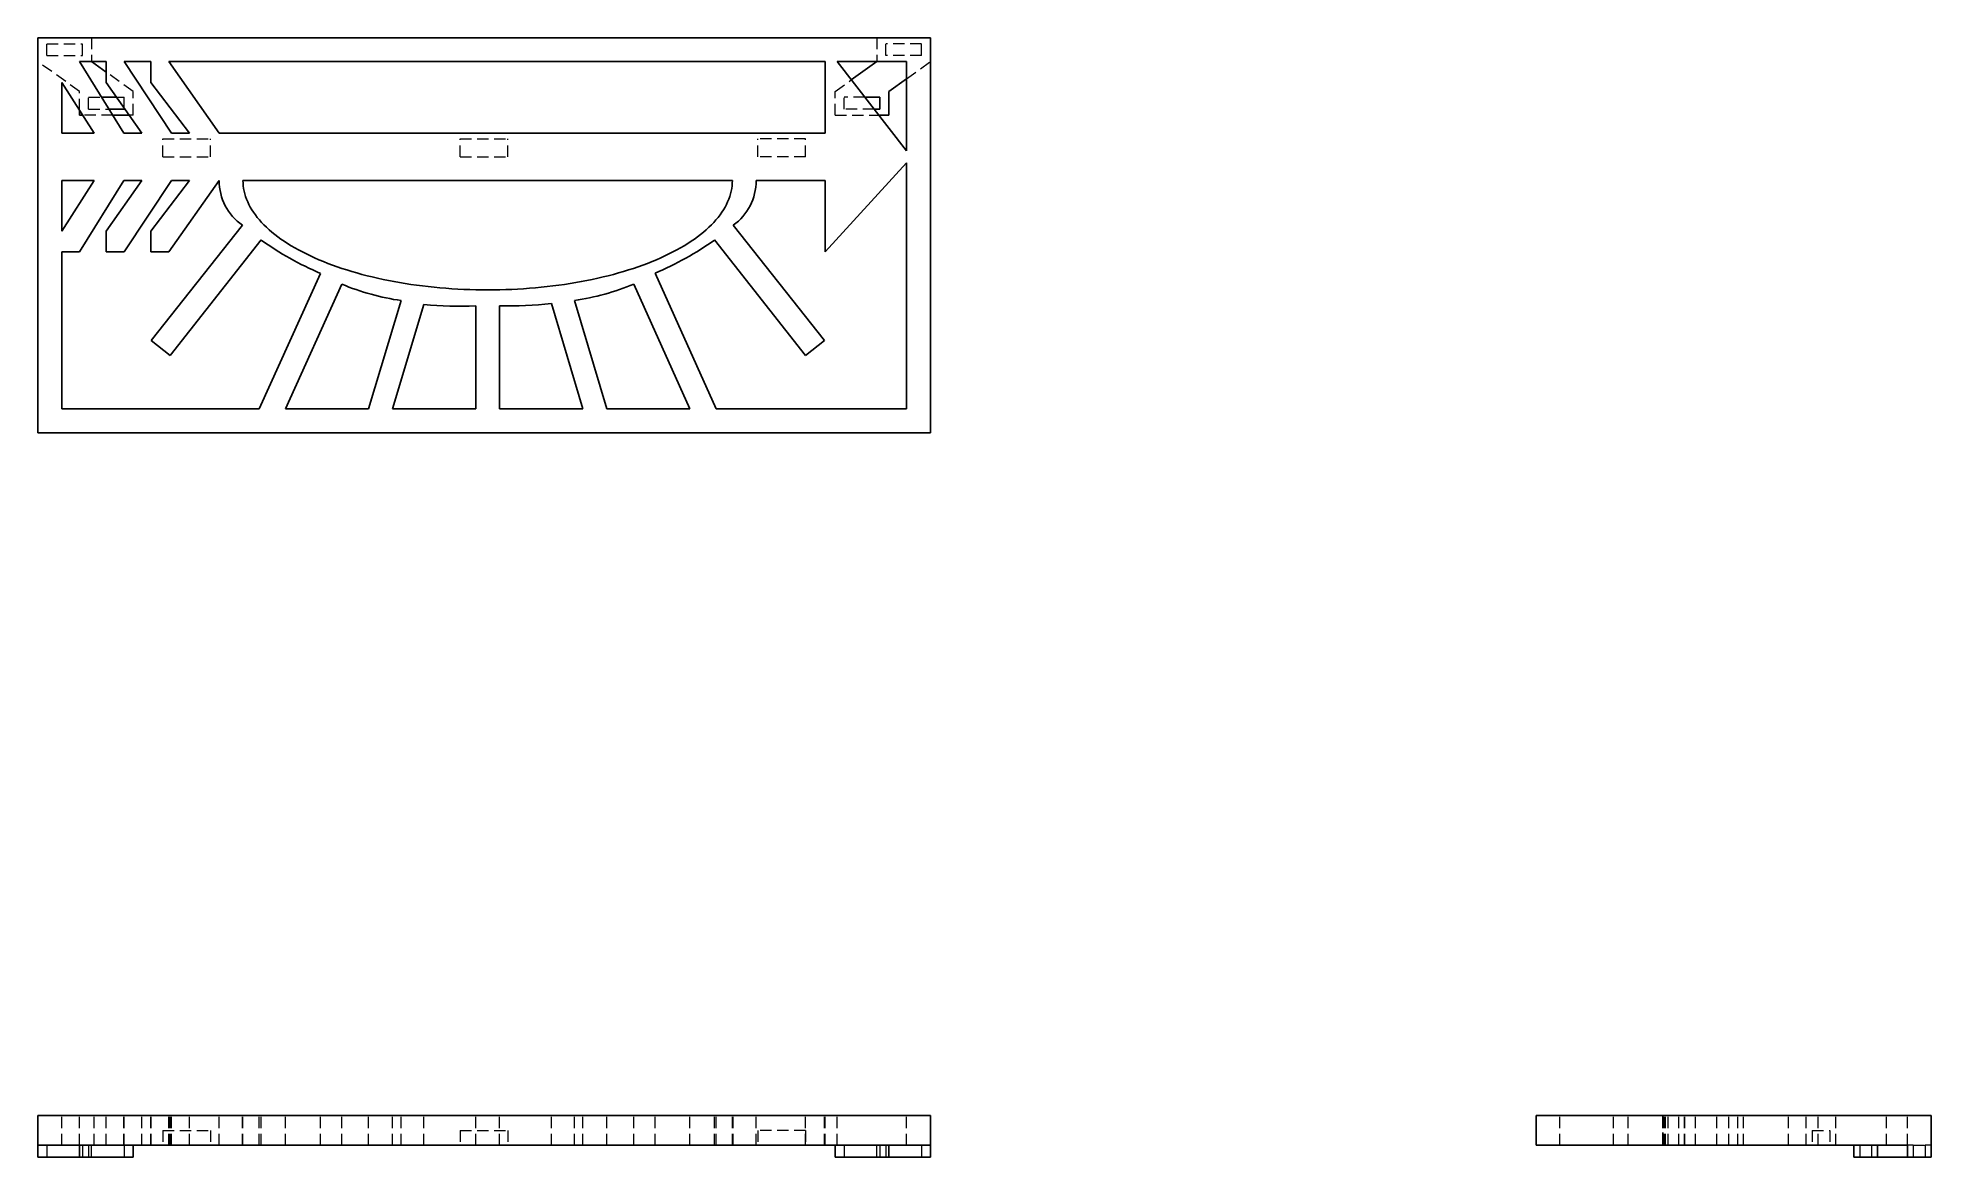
# Model space of a CAD drawing. Header units: millimetres. Extents: x 33 to 245, y 55 to 180.
import ezdxf

# ---------------------------------------------------------------- set-up
doc = ezdxf.new("R2010")
doc.units = ezdxf.units.MM
doc.linetypes.add('HIDDEN', pattern=[1.905, 1.27, -0.635])

msp = doc.modelspace()

# ---------------------------------------------------------------- linework, layer by layer
at = {"color": 7, "linetype": 'Continuous', "lineweight": 25}
for p, q in [((33, 135.87), (33, 180.13)), ((133, 180.13), (33, 180.13)), ((133, 135.87), (133, 180.13)), ((42.65, 169.46), (37.67, 177.46)), ((37.67, 177.46), (40.67, 177.46)), ((40.67, 176.27), (39, 177.46)), ((40.67, 175.13), (40.67, 177.46)), ((47.98, 169.46), (42.67, 177.46)), ((42.67, 177.46), (45.67, 177.46)), ((45.67, 175.13), (45.67, 177.46)), ((47.67, 177.46), (121.21, 177.46)), ((53.31, 169.46), (47.67, 177.46)), ((121.21, 177.46), (121.21, 169.46)), ((122.54, 177.46), (130.33, 167.46)), ((122.54, 177.46), (130.33, 177.46)), ((124.14, 175.41), (127, 177.46)), ((130.33, 167.46), (130.33, 177.46)), ((39.31, 169.46), (35.67, 175.13)), ((35.67, 169.46), (35.67, 175.13)), ((44.65, 169.46), (40.67, 175.13)), ((49.98, 169.46), (45.67, 175.13)), ((128.33, 174.13), (130.33, 175.55)), ((128.33, 171.46), (128.33, 174.13)), ((37.67, 171.46), (37.67, 172.02)), ((40.16, 173.46), (41.84, 173.46)), ((40.99, 172.13), (42.67, 172.13)), ((42.67, 172.13), (42.67, 172.28)), ((127.33, 173.46), (125.66, 173.46)), ((127.33, 172.13), (126.7, 172.13)), ((127.33, 172.13), (127.33, 173.46)), ((38.03, 171.46), (37.67, 171.46)), ((43.24, 171.46), (41.4, 171.46)), ((127.22, 171.46), (128.33, 171.46)), ((35.67, 169.46), (39.31, 169.46)), ((44.65, 169.46), (42.65, 169.46)), ((49.98, 169.46), (47.98, 169.46)), ((121.21, 169.46), (53.31, 169.46)), ((121.21, 156.13), (130.33, 166.13)), ((130.33, 138.54), (130.33, 166.13)), ((39.31, 164.13), (35.67, 158.46)), ((35.67, 164.13), (39.31, 164.13)), ((35.67, 158.46), (35.67, 164.13)), ((37.67, 156.13), (42.65, 164.13)), ((44.65, 164.13), (40.67, 158.46)), ((42.65, 164.13), (44.65, 164.13)), ((42.67, 156.13), (47.98, 164.13)), ((49.98, 164.13), (45.67, 158.46)), ((47.67, 156.13), (53.31, 164.13)), ((47.98, 164.13), (49.98, 164.13)), ((55.98, 164.13), (110.81, 164.13)), ((121.21, 164.13), (113.48, 164.13)), ((121.21, 164.13), (121.21, 156.13)), ((45.71, 146.19), (55.92, 159.12)), ((121.12, 146.19), (110.91, 159.12)), ((40.67, 158.46), (40.67, 156.13)), ((45.67, 158.46), (45.67, 156.13)), ((58.01, 157.47), (47.81, 144.54)), ((108.82, 157.47), (119.02, 144.54)), ((35.67, 156.13), (37.67, 156.13)), ((35.67, 138.54), (35.67, 156.13)), ((40.67, 156.13), (42.67, 156.13)), ((45.67, 156.13), (47.67, 156.13)), ((64.68, 153.73), (57.81, 138.54)), ((108.98, 138.54), (102.15, 153.74)), ((60.73, 138.54), (67.05, 152.51)), ((73.72, 150.67), (70.06, 138.54)), ((96.73, 138.54), (93.11, 150.68)), ((99.78, 152.53), (106.06, 138.54)), ((76.25, 150.22), (72.73, 138.54)), ((82.06, 150.07), (82.06, 138.54)), ((84.73, 138.54), (84.73, 150.07)), ((90.54, 150.36), (94.06, 138.54)), ((47.81, 144.54), (45.71, 146.19)), ((119.02, 144.54), (121.12, 146.19)), ((35.67, 138.54), (57.81, 138.54)), ((60.73, 138.54), (70.06, 138.54)), ((72.73, 138.54), (82.06, 138.54)), ((84.73, 138.54), (94.06, 138.54)), ((96.73, 138.54), (106.06, 138.54)), ((108.98, 138.54), (130.33, 138.54)), ((33, 135.87), (133, 135.87)), ((33, 59.33), (133, 59.33)), ((33, 56), (33, 59.33)), ((133, 56), (133, 59.33)), ((200.87, 56), (200.87, 59.33)), ((200.87, 59.33), (245.13, 59.33)), ((245.13, 54.67), (245.13, 59.33)), ((33, 56), (133, 56)), ((33, 54.67), (33, 56)), ((37.67, 54.67), (37.67, 56)), ((43.67, 54.67), (43.67, 56)), ((122.33, 54.67), (122.33, 56)), ((128.33, 54.67), (128.33, 56)), ((133, 54.67), (133, 56)), ((200.87, 56), (242.46, 56)), ((236.46, 54.67), (236.46, 56)), ((239.13, 54.67), (239.13, 56)), ((242.46, 54.67), (242.46, 56)), ((37.67, 54.67), (33, 54.67)), ((43.67, 54.67), (37.67, 54.67)), ((122.33, 54.67), (128.33, 54.67)), ((128.33, 54.67), (133, 54.67)), ((236.46, 54.67), (239.13, 54.67)), ((239.13, 54.67), (242.46, 54.67)), ((242.46, 54.67), (245.13, 54.67))]:
    msp.add_line(p, q, dxfattribs=at)
at = {"color": 7, "linetype": 'HIDDEN', "lineweight": 18}
for p, q in [((34, 178.13), (34, 179.46)), ((34, 179.46), (38, 179.46)), ((38, 178.13), (38, 179.46)), ((39, 180.13), (39, 177.46)), ((127, 180.13), (127, 177.46)), ((128, 178.13), (128, 179.46)), ((132, 179.46), (128, 179.46)), ((132, 178.13), (132, 179.46)), ((37.67, 174.13), (33, 177.46)), ((34, 178.13), (38, 178.13)), ((43.67, 174.13), (40.67, 176.27)), ((132, 178.13), (128, 178.13)), ((130.33, 175.55), (133, 177.46)), ((37.67, 172.02), (37.67, 174.13)), ((43.67, 171.46), (43.67, 174.13)), ((122.33, 174.13), (124.14, 175.41)), ((122.33, 171.46), (122.33, 174.13)), ((38.67, 173.46), (40.16, 173.46)), ((38.67, 172.13), (38.67, 173.46)), ((38.67, 172.13), (40.99, 172.13)), ((41.84, 173.46), (42.67, 173.46)), ((42.67, 172.28), (42.67, 173.46)), ((123.33, 172.13), (123.33, 173.46)), ((125.66, 173.46), (123.33, 173.46)), ((126.7, 172.13), (123.33, 172.13)), ((41.4, 171.46), (38.03, 171.46)), ((43.67, 171.46), (43.24, 171.46)), ((122.33, 171.46), (127.22, 171.46)), ((47, 168.79), (52.33, 168.79)), ((47, 166.79), (47, 168.79)), ((52.33, 166.79), (52.33, 168.79)), ((80.33, 168.79), (85.67, 168.79)), ((80.33, 166.79), (80.33, 168.79)), ((85.67, 166.79), (85.67, 168.79)), ((113.67, 166.79), (113.67, 168.79)), ((119, 168.79), (113.67, 168.79)), ((119, 166.79), (119, 168.79)), ((47, 166.79), (52.33, 166.79)), ((80.33, 166.79), (85.67, 166.79)), ((119, 166.79), (113.67, 166.79)), ((35.67, 56), (35.67, 59.33)), ((37.67, 56), (37.67, 59.33)), ((39.31, 56), (39.31, 59.33)), ((40.67, 56), (40.67, 59.33)), ((42.65, 56), (42.65, 59.33)), ((42.67, 56), (42.67, 59.33)), ((44.65, 56), (44.65, 59.33)), ((45.67, 56), (45.67, 59.33)), ((45.71, 56), (45.71, 59.33)), ((47, 57.67), (52.33, 57.67)), ((47, 57.67), (47, 56)), ((47.67, 56), (47.67, 59.33)), ((47.81, 56), (47.81, 59.33)), ((47.98, 56), (47.98, 59.33)), ((49.98, 56), (49.98, 59.33)), ((52.33, 57.67), (52.33, 56)), ((53.31, 56), (53.31, 59.33)), ((55.92, 56), (55.92, 59.33)), ((55.98, 56), (55.98, 59.33)), ((57.81, 56), (57.81, 59.33)), ((58.01, 56), (58.01, 59.33)), ((60.73, 56), (60.73, 59.33)), ((64.68, 56), (64.68, 59.33)), ((67.05, 56), (67.05, 59.33)), ((70.06, 56), (70.06, 59.33)), ((72.73, 56), (72.73, 59.33)), ((73.72, 56), (73.72, 59.33)), ((76.25, 56), (76.25, 59.33)), ((80.33, 57.67), (85.67, 57.67)), ((80.33, 57.67), (80.33, 56)), ((82.06, 56), (82.06, 59.33)), ((84.73, 56), (84.73, 59.33)), ((85.67, 57.67), (85.67, 56)), ((90.54, 56), (90.54, 59.33)), ((93.11, 56), (93.11, 59.33)), ((94.06, 56), (94.06, 59.33)), ((96.73, 56), (96.73, 59.33)), ((99.78, 56), (99.78, 59.33)), ((102.15, 56), (102.15, 59.33)), ((106.06, 56), (106.06, 59.33)), ((108.82, 56), (108.82, 59.33)), ((108.98, 56), (108.98, 59.33)), ((110.81, 56), (110.81, 59.33)), ((110.91, 56), (110.91, 59.33)), ((113.48, 56), (113.48, 59.33)), ((113.48, 56), (113.48, 59.33)), ((113.67, 57.67), (113.67, 56)), ((119, 57.67), (113.67, 57.67)), ((119, 57.67), (119, 56)), ((119.02, 56), (119.02, 59.33)), ((121.12, 56), (121.12, 59.33)), ((121.21, 56), (121.21, 59.33)), ((122.54, 56), (122.54, 59.33)), ((130.33, 56), (130.33, 59.33)), ((203.54, 56), (203.54, 59.33)), ((209.54, 56), (209.54, 59.33)), ((211.19, 56), (211.19, 59.33)), ((211.19, 56), (211.19, 59.33)), ((215.03, 59.33), (215.03, 56)), ((215.07, 56), (215.07, 59.33)), ((215.07, 59.33), (215.07, 56)), ((215.22, 56), (215.22, 59.33)), ((215.36, 56), (215.36, 59.33)), ((215.67, 56), (215.67, 59.33)), ((215.68, 56), (215.68, 59.33)), ((216.87, 56), (216.87, 59.33)), ((217.51, 56), (217.51, 59.33)), ((217.53, 56), (217.53, 59.33)), ((218.73, 56), (218.73, 59.33)), ((218.74, 56), (218.74, 59.33)), ((221.13, 56), (221.13, 59.33)), ((222.47, 56), (222.47, 59.33)), ((223.46, 56), (223.46, 59.33)), ((224.12, 56), (224.12, 59.33)), ((224.12, 56), (224.12, 59.33)), ((229.13, 56), (229.13, 59.33)), ((231.13, 56), (231.13, 59.33)), ((231.79, 57.67), (233.79, 57.67)), ((231.79, 57.67), (231.79, 56)), ((232.46, 56), (232.46, 59.33)), ((233.79, 57.67), (233.79, 56)), ((234.46, 56), (234.46, 59.33)), ((240.13, 56), (240.13, 59.33)), ((242.46, 56), (242.46, 59.33)), ((34, 56), (34, 54.67)), ((38, 56), (38, 54.67)), ((38.67, 56), (38.67, 54.67)), ((39, 54.67), (39, 56)), ((42.67, 56), (42.67, 54.67)), ((123.33, 56), (123.33, 54.67)), ((127, 54.67), (127, 56)), ((127.33, 56), (127.33, 54.67)), ((128, 56), (128, 54.67)), ((132, 56), (132, 54.67)), ((237.13, 56), (237.13, 54.67)), ((238.46, 56), (238.46, 54.67)), ((243.13, 56), (242.46, 56)), ((243.13, 56), (244.46, 56)), ((243.13, 56), (243.13, 54.67)), ((244.46, 56), (244.46, 54.67)), ((245.13, 56), (244.46, 56))]:
    msp.add_line(p, q, dxfattribs=at)
at = {"color": 7, "linetype": 'Continuous', "lineweight": 25}
for centre, radius, start, end in [((59.43, 164.13), 6.12, 180, 234.9464), ((107.36, 164.1), 6.12, 305.4955, 0.2618), ((78.86, 186.81), 36, 234.6092, 246.7986), ((88.04, 186.86), 36, 293.0823, 305.2565), ((77.87, 178.7), 28.33, 247.5463, 261.5676), ((88.94, 178.7), 28.33, 278.4785, 292.5031), ((80.21, 191.57), 41.53, 264.529, 272.5577), ((85.59, 191.6), 41.53, 268.8086, 276.8445)]:
    msp.add_arc(centre, radius, start, end, dxfattribs=at)
for points in [[(83.4, 151.87), (79.81, 151.87), (72.63, 152.51), (63.51, 155.24), (57.41, 159.32), (55.98, 162.52), (55.98, 164.13)], [(110.81, 164.13), (110.81, 162.52), (109.39, 159.32), (103.29, 155.24), (94.16, 152.51), (86.99, 151.87), (83.4, 151.87)]]:
    msp.add_open_spline(points, degree=3, dxfattribs=at)

doc.saveas('drawing.dxf')
